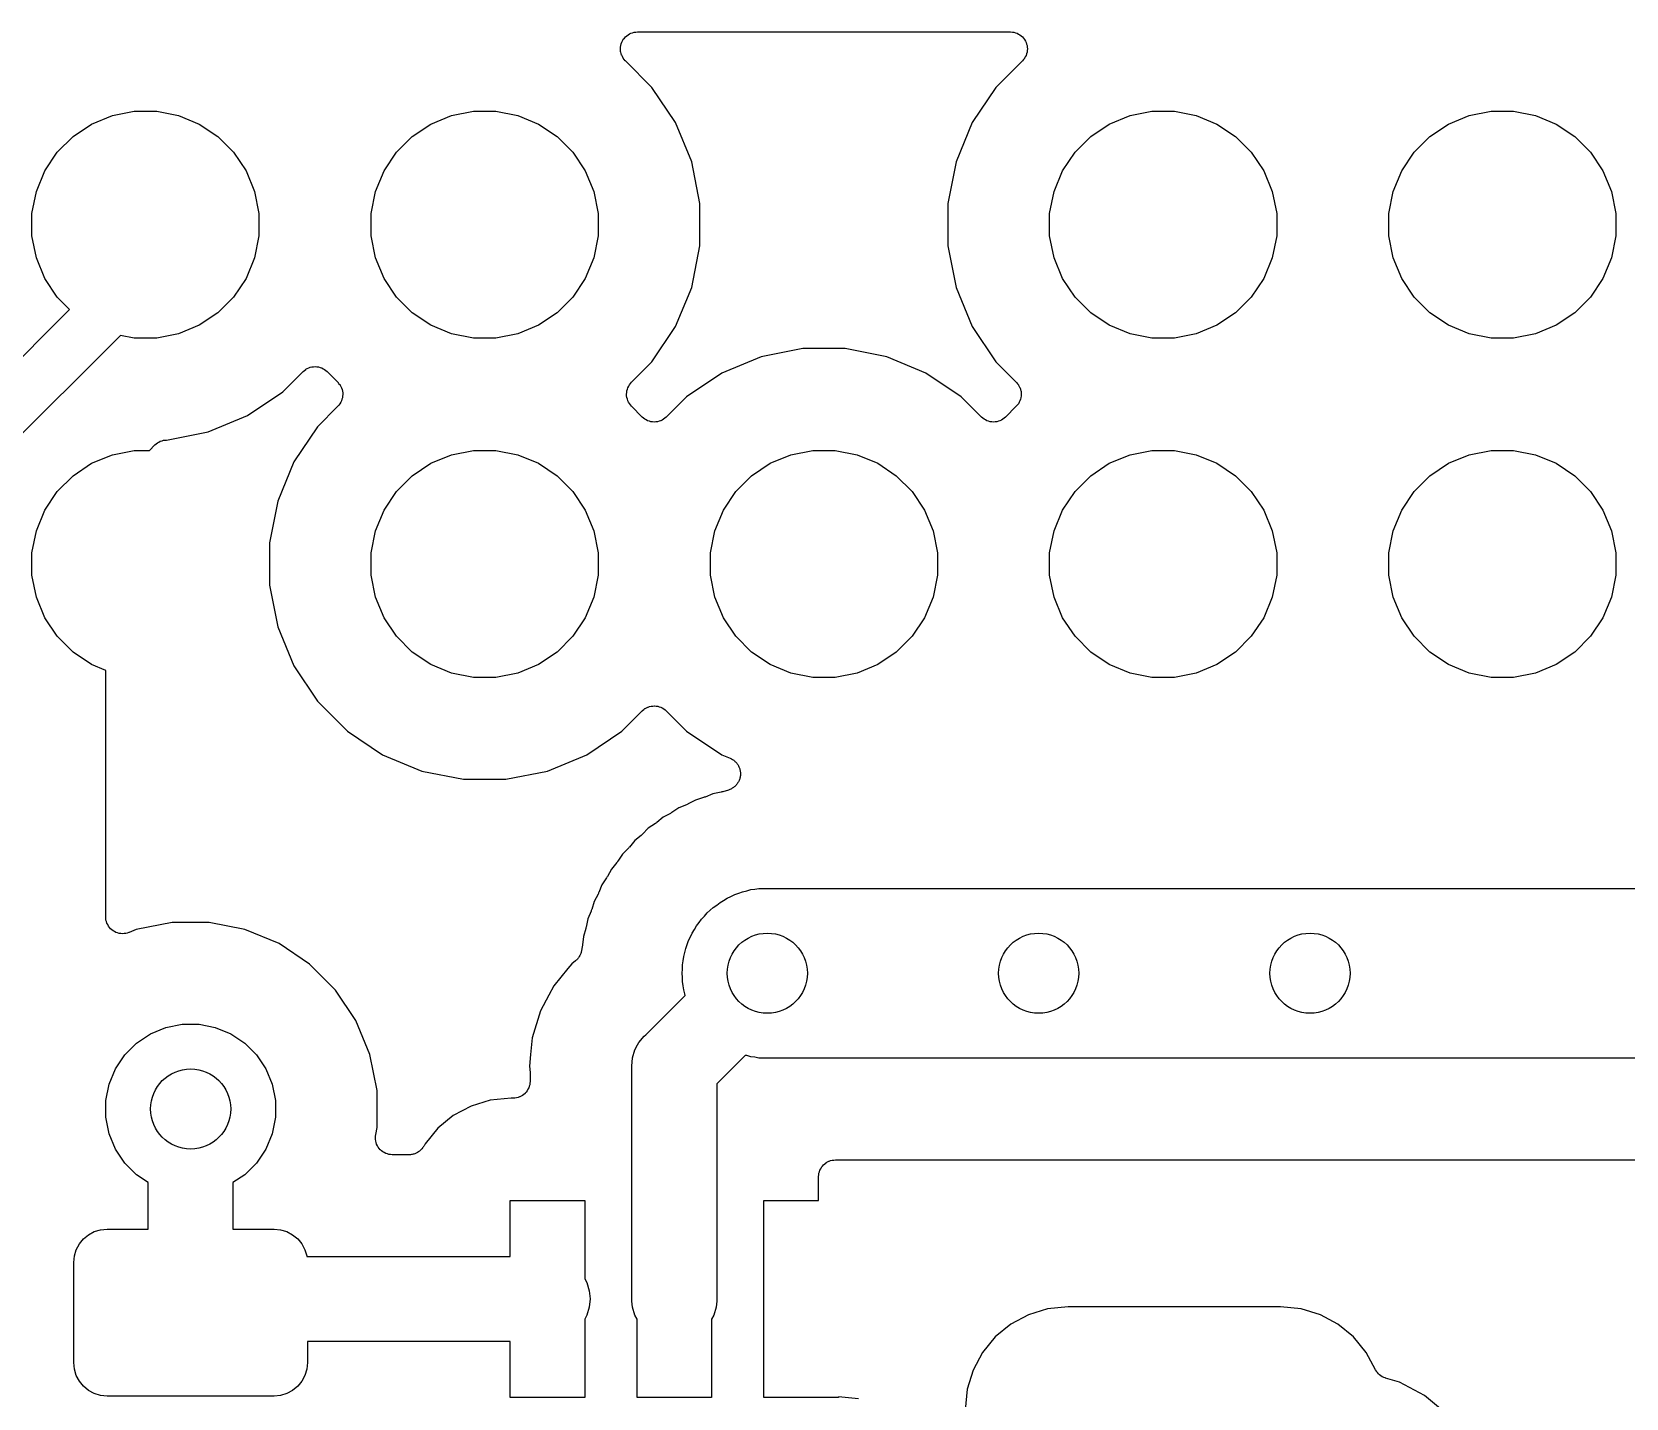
# Model space of a CAD drawing. Extents: x 122.4 to 185.8, y -118.8 to -64.3.
# Drawn here: x 139.27 to 151.21, y -74.55 to -64.33 of the extents above; entities that cross this region are included whole.
import ezdxf

# ---------------------------------------------------------------- set-up
doc = ezdxf.new("R2010")
doc.units = 0
doc.layers.add('BLACK', color=7, linetype='CONTINUOUS')

msp = doc.modelspace()

# ---------------------------------------------------------------- linework, layer by layer
at = {"layer": 'BLACK', "linetype": 'CONTINUOUS'}
for p, q in [((143.748, -64.3423), (143.759, -64.3366)), ((143.759, -64.3364), (143.771, -64.333)), ((143.759, -64.3365), (143.759, -64.3364)), ((143.759, -64.3366), (143.759, -64.3365)), ((143.771, -64.333), (143.783, -64.3294)), ((143.783, -64.3293), (143.795, -64.3282)), ((143.783, -64.3294), (143.783, -64.3293)), ((143.783, -64.3294), (143.783, -64.3294)), ((143.795, -64.3282), (143.807, -64.327)), ((143.807, -64.327), (146.601, -64.327)), ((146.601, -64.327), (146.602, -64.327)), ((146.602, -64.327), (146.602, -64.327)), ((146.602, -64.327), (146.602, -64.327)), ((146.602, -64.327), (146.602, -64.327)), ((146.602, -64.327), (146.615, -64.3284)), ((146.615, -64.3284), (146.627, -64.3297)), ((146.627, -64.3297), (146.627, -64.3297)), ((146.627, -64.3297), (146.627, -64.3298)), ((146.627, -64.3298), (146.639, -64.3335)), ((146.639, -64.3335), (146.65, -64.3371)), ((146.65, -64.3371), (146.65, -64.3372)), ((146.65, -64.3372), (146.651, -64.3373)), ((146.651, -64.3373), (146.662, -64.3432)), ((143.68, -64.4527), (143.682, -64.4406)), ((143.68, -64.4529), (143.68, -64.4527)), ((143.68, -64.4531), (143.68, -64.4529)), ((143.681, -64.4652), (143.68, -64.4531)), ((143.682, -64.4406), (143.683, -64.4285)), ((143.683, -64.428), (143.687, -64.4164)), ((143.683, -64.4282), (143.683, -64.428)), ((143.683, -64.4285), (143.683, -64.4282)), ((143.687, -64.4164), (143.69, -64.4048)), ((143.69, -64.4044), (143.696, -64.3937)), ((143.69, -64.4046), (143.69, -64.4044)), ((143.69, -64.4048), (143.69, -64.4046)), ((143.696, -64.3937), (143.702, -64.383)), ((143.702, -64.3826), (143.71, -64.3732)), ((143.702, -64.3828), (143.702, -64.3826)), ((143.702, -64.383), (143.702, -64.3828)), ((143.71, -64.3732), (143.718, -64.3639)), ((143.718, -64.3636), (143.728, -64.3559)), ((143.718, -64.3637), (143.718, -64.3636)), ((143.718, -64.3639), (143.718, -64.3637)), ((143.728, -64.3559), (143.737, -64.3482)), ((143.737, -64.348), (143.748, -64.3423)), ((143.737, -64.3481), (143.737, -64.348)), ((143.737, -64.3482), (143.737, -64.3481)), ((146.662, -64.3432), (146.672, -64.349)), ((146.672, -64.349), (146.672, -64.3491)), ((146.672, -64.3491), (146.672, -64.3492)), ((146.672, -64.3492), (146.682, -64.3572)), ((146.682, -64.3572), (146.691, -64.3648)), ((146.691, -64.3648), (146.691, -64.365)), ((146.691, -64.365), (146.691, -64.3651)), ((146.691, -64.3651), (146.699, -64.3748)), ((146.699, -64.3748), (146.707, -64.3841)), ((146.707, -64.3841), (146.707, -64.3843)), ((146.707, -64.3843), (146.707, -64.3845)), ((146.707, -64.3845), (146.713, -64.3954)), ((146.713, -64.3954), (146.718, -64.406)), ((146.718, -64.406), (146.718, -64.4062)), ((146.718, -64.4062), (146.718, -64.4064)), ((146.718, -64.4064), (146.722, -64.4181)), ((146.722, -64.4181), (146.725, -64.4298)), ((146.725, -64.4298), (146.725, -64.43)), ((146.725, -64.43), (146.725, -64.4302)), ((146.725, -64.4302), (146.727, -64.4424)), ((146.728, -64.4549), (146.726, -64.4671)), ((146.727, -64.4424), (146.728, -64.4544)), ((146.728, -64.4544), (146.728, -64.4547)), ((146.728, -64.4547), (146.728, -64.4549)), ((143.682, -64.4774), (143.681, -64.4652)), ((143.683, -64.4776), (143.682, -64.4774)), ((143.683, -64.4778), (143.683, -64.4776)), ((143.686, -64.4893), (143.683, -64.4778)), ((143.689, -64.5012), (143.686, -64.4893)), ((143.69, -64.5014), (143.689, -64.5012)), ((143.69, -64.5016), (143.69, -64.5014)), ((143.695, -64.5124), (143.69, -64.5016)), ((143.701, -64.5232), (143.695, -64.5124)), ((143.701, -64.5233), (143.701, -64.5232)), ((143.701, -64.5235), (143.701, -64.5233)), ((143.709, -64.533), (143.701, -64.5235)), ((143.716, -64.5425), (143.709, -64.533)), ((143.717, -64.5428), (143.716, -64.5425)), ((143.717, -64.5429), (143.717, -64.5428)), ((143.718, -64.5438), (143.717, -64.5429)), ((143.717, -64.5429), (143.717, -64.5429)), ((143.916, -64.7424), (143.718, -64.5438)), ((146.69, -64.5438), (146.492, -64.7424)), ((146.698, -64.5344), (146.69, -64.5438)), ((146.706, -64.525), (146.698, -64.5344)), ((146.712, -64.514), (146.706, -64.5246)), ((146.706, -64.5246), (146.706, -64.5248)), ((146.706, -64.5248), (146.706, -64.525)), ((146.718, -64.5032), (146.712, -64.514)), ((146.721, -64.4913), (146.718, -64.5028)), ((146.718, -64.5028), (146.718, -64.503)), ((146.718, -64.503), (146.718, -64.5032)), ((146.725, -64.4795), (146.721, -64.4913)), ((146.726, -64.4671), (146.725, -64.4791)), ((146.725, -64.4791), (146.725, -64.4793)), ((146.725, -64.4793), (146.725, -64.4795)), ((144.093, -65.0064), (143.916, -64.7424)), ((146.492, -64.7424), (146.315, -65.0064)), ((139.876, -64.9527), (140.04, -64.92)), ((140.04, -64.92), (140.208, -64.92)), ((140.208, -64.92), (140.372, -64.9527)), ((142.416, -64.9527), (142.58, -64.92)), ((142.58, -64.92), (142.748, -64.92)), ((142.748, -64.92), (142.912, -64.9527)), ((147.496, -64.9527), (147.66, -64.92)), ((147.66, -64.92), (147.828, -64.92)), ((147.828, -64.92), (147.992, -64.9527)), ((150.036, -64.9527), (150.2, -64.92)), ((150.2, -64.92), (150.368, -64.92)), ((150.368, -64.92), (150.532, -64.9527)), ((139.582, -65.1098), (139.721, -65.0167)), ((139.721, -65.0167), (139.876, -64.9527)), ((140.372, -64.9527), (140.527, -65.0167)), ((140.527, -65.0167), (140.666, -65.1098)), ((142.122, -65.1098), (142.261, -65.0167)), ((142.261, -65.0167), (142.416, -64.9527)), ((142.912, -64.9527), (143.067, -65.0167)), ((143.067, -65.0167), (143.206, -65.1098)), ((144.214, -65.2998), (144.093, -65.0064)), ((146.315, -65.0064), (146.194, -65.2998)), ((147.202, -65.1098), (147.341, -65.0167)), ((147.341, -65.0167), (147.496, -64.9527)), ((147.992, -64.9527), (148.147, -65.0167)), ((148.147, -65.0167), (148.286, -65.1098)), ((149.742, -65.1098), (149.881, -65.0167)), ((149.881, -65.0167), (150.036, -64.9527)), ((150.532, -64.9527), (150.687, -65.0167)), ((150.687, -65.0167), (150.826, -65.1098)), ((139.464, -65.2282), (139.582, -65.1098)), ((140.666, -65.1098), (140.784, -65.2282)), ((142.004, -65.2282), (142.122, -65.1098)), ((143.206, -65.1098), (143.324, -65.2282)), ((147.084, -65.2282), (147.202, -65.1098)), ((148.286, -65.1098), (148.404, -65.2282)), ((149.624, -65.2282), (149.742, -65.1098)), ((150.826, -65.1098), (150.944, -65.2282)), ((139.371, -65.3674), (139.464, -65.2282)), ((140.784, -65.2282), (140.877, -65.3674)), ((141.911, -65.3674), (142.004, -65.2282)), ((143.324, -65.2282), (143.417, -65.3674)), ((146.991, -65.3674), (147.084, -65.2282)), ((148.404, -65.2282), (148.497, -65.3674)), ((149.531, -65.3674), (149.624, -65.2282)), ((150.944, -65.2282), (151.037, -65.3674)), ((139.307, -65.5221), (139.371, -65.3674)), ((140.877, -65.3674), (140.941, -65.5221)), ((141.847, -65.5221), (141.911, -65.3674)), ((143.417, -65.3674), (143.481, -65.5221)), ((144.276, -65.6112), (144.214, -65.2998)), ((146.194, -65.2998), (146.132, -65.6112)), ((146.927, -65.5221), (146.991, -65.3674)), ((148.497, -65.3674), (148.561, -65.5221)), ((149.467, -65.5221), (149.531, -65.3674)), ((151.037, -65.3674), (151.101, -65.5221)), ((139.274, -65.6863), (139.307, -65.5221)), ((140.941, -65.5221), (140.974, -65.6863)), ((141.814, -65.6863), (141.847, -65.5221)), ((143.481, -65.5221), (143.514, -65.6863)), ((146.894, -65.6863), (146.927, -65.5221)), ((148.561, -65.5221), (148.594, -65.6863)), ((149.434, -65.6863), (149.467, -65.5221)), ((151.101, -65.5221), (151.134, -65.6863)), ((144.276, -65.9288), (144.276, -65.6112)), ((146.132, -65.6112), (146.132, -65.9288)), ((139.274, -65.8537), (139.274, -65.6863)), ((140.974, -65.6863), (140.974, -65.8537)), ((141.814, -65.8537), (141.814, -65.6863)), ((143.514, -65.6863), (143.514, -65.8537)), ((146.894, -65.8537), (146.894, -65.6863)), ((148.594, -65.6863), (148.594, -65.8537)), ((149.434, -65.8537), (149.434, -65.6863)), ((151.134, -65.6863), (151.134, -65.8537)), ((139.307, -66.0179), (139.274, -65.8537)), ((140.974, -65.8537), (140.941, -66.0179)), ((141.847, -66.0179), (141.814, -65.8537)), ((143.514, -65.8537), (143.481, -66.0179)), ((146.927, -66.0179), (146.894, -65.8537)), ((148.594, -65.8537), (148.561, -66.0179)), ((149.467, -66.0179), (149.434, -65.8537)), ((151.134, -65.8537), (151.101, -66.0179)), ((144.214, -66.2402), (144.276, -65.9288)), ((146.132, -65.9288), (146.194, -66.2402)), ((139.371, -66.1726), (139.307, -66.0179)), ((140.941, -66.0179), (140.877, -66.1726)), ((141.911, -66.1726), (141.847, -66.0179)), ((143.481, -66.0179), (143.417, -66.1726)), ((146.991, -66.1726), (146.927, -66.0179)), ((148.561, -66.0179), (148.497, -66.1726)), ((149.531, -66.1726), (149.467, -66.0179)), ((151.101, -66.0179), (151.037, -66.1726)), ((139.464, -66.3118), (139.371, -66.1726)), ((140.877, -66.1726), (140.784, -66.3118)), ((142.004, -66.3118), (141.911, -66.1726)), ((143.417, -66.1726), (143.324, -66.3118)), ((144.093, -66.5336), (144.214, -66.2402)), ((146.194, -66.2402), (146.315, -66.5336)), ((147.084, -66.3118), (146.991, -66.1726)), ((148.497, -66.1726), (148.404, -66.3118)), ((149.624, -66.3118), (149.531, -66.1726)), ((151.037, -66.1726), (150.944, -66.3118)), ((139.556, -66.4044), (139.464, -66.3118)), ((140.784, -66.3118), (140.666, -66.4302)), ((142.122, -66.4302), (142.004, -66.3118)), ((143.324, -66.3118), (143.206, -66.4302)), ((147.202, -66.4302), (147.084, -66.3118)), ((148.404, -66.3118), (148.286, -66.4302)), ((149.742, -66.4302), (149.624, -66.3118)), ((150.944, -66.3118), (150.826, -66.4302)), ((138.724, -67.2366), (139.556, -66.4044)), ((140.666, -66.4302), (140.527, -66.5233)), ((142.261, -66.5233), (142.122, -66.4302)), ((143.206, -66.4302), (143.067, -66.5233)), ((147.341, -66.5233), (147.202, -66.4302)), ((148.286, -66.4302), (148.147, -66.5233)), ((149.881, -66.5233), (149.742, -66.4302)), ((150.826, -66.4302), (150.687, -66.5233)), ((139.936, -66.5993), (139.064, -67.4715)), ((140.04, -66.62), (139.936, -66.5993)), ((140.372, -66.5873), (140.208, -66.62)), ((140.527, -66.5233), (140.372, -66.5873)), ((142.416, -66.5873), (142.261, -66.5233)), ((142.58, -66.62), (142.416, -66.5873)), ((142.912, -66.5873), (142.748, -66.62)), ((143.067, -66.5233), (142.912, -66.5873)), ((143.916, -66.7976), (144.093, -66.5336)), ((146.315, -66.5336), (146.492, -66.7976)), ((147.496, -66.5873), (147.341, -66.5233)), ((147.66, -66.62), (147.496, -66.5873)), ((147.992, -66.5873), (147.828, -66.62)), ((148.147, -66.5233), (147.992, -66.5873)), ((150.036, -66.5873), (149.881, -66.5233)), ((150.2, -66.62), (150.036, -66.5873)), ((150.532, -66.5873), (150.368, -66.62)), ((150.687, -66.5233), (150.532, -66.5873)), ((140.208, -66.62), (140.04, -66.62)), ((142.748, -66.62), (142.58, -66.62)), ((145.045, -66.698), (144.734, -66.7599)), ((145.363, -66.698), (145.045, -66.698)), ((145.674, -66.7599), (145.363, -66.698)), ((147.828, -66.62), (147.66, -66.62)), ((150.368, -66.62), (150.2, -66.62)), ((141.335, -66.8473), (141.346, -66.8417)), ((141.346, -66.8416), (141.347, -66.8414)), ((141.346, -66.8417), (141.346, -66.8416)), ((141.347, -66.8414), (141.358, -66.838)), ((141.358, -66.838), (141.37, -66.8347)), ((141.37, -66.8346), (141.371, -66.8345)), ((141.37, -66.8347), (141.37, -66.8346)), ((141.371, -66.8345), (141.383, -66.8334)), ((141.383, -66.8334), (141.394, -66.8323)), ((141.394, -66.8323), (141.395, -66.8324)), ((141.395, -66.8324), (141.395, -66.8323)), ((141.395, -66.8323), (141.407, -66.8336)), ((141.407, -66.8336), (141.419, -66.8348)), ((141.419, -66.8348), (141.42, -66.835)), ((141.42, -66.835), (141.42, -66.835)), ((141.42, -66.835), (141.431, -66.8386)), ((141.431, -66.8386), (141.443, -66.8421)), ((141.443, -66.8421), (141.443, -66.8423)), ((141.443, -66.8423), (141.444, -66.8424)), ((141.444, -66.8424), (141.454, -66.8482)), ((143.764, -66.9502), (143.916, -66.7976)), ((144.734, -66.7599), (144.44, -66.8815)), ((145.968, -66.8815), (145.674, -66.7599)), ((146.492, -66.7976), (146.644, -66.9502)), ((141.152, -67.0221), (141.304, -66.8695)), ((141.304, -66.8695), (141.305, -66.8689)), ((141.305, -66.8683), (141.315, -66.8608)), ((141.305, -66.8689), (141.305, -66.8683)), ((141.305, -66.8689), (141.305, -66.8689)), ((141.305, -66.8689), (141.305, -66.8689)), ((141.315, -66.8608), (141.324, -66.8533)), ((141.324, -66.8531), (141.325, -66.8528)), ((141.324, -66.8533), (141.324, -66.8531)), ((141.325, -66.8528), (141.335, -66.8473)), ((141.454, -66.8482), (141.465, -66.8538)), ((141.465, -66.8538), (141.465, -66.8541)), ((141.465, -66.8541), (141.465, -66.8543)), ((141.465, -66.8543), (141.475, -66.862)), ((141.475, -66.862), (141.484, -66.8695)), ((141.484, -66.8695), (141.564, -66.9502)), ((141.564, -66.9502), (141.565, -66.9508)), ((141.565, -66.9508), (141.565, -66.9508)), ((141.565, -66.9508), (141.565, -66.9509)), ((141.565, -66.9509), (141.566, -66.9515)), ((141.566, -66.9515), (141.573, -66.9607)), ((141.573, -66.9607), (141.581, -66.9701)), ((143.748, -66.9686), (143.756, -66.9594)), ((143.756, -66.9594), (143.764, -66.9502)), ((144.44, -66.8815), (144.176, -67.0579)), ((146.232, -67.0579), (145.968, -66.8815)), ((146.644, -66.9502), (146.645, -66.9508)), ((146.645, -66.9508), (146.645, -66.9508)), ((146.645, -66.9508), (146.645, -66.9509)), ((146.645, -66.9509), (146.646, -66.9515)), ((146.646, -66.9515), (146.653, -66.9608)), ((146.653, -66.9608), (146.661, -66.9701)), ((140.888, -67.1985), (141.152, -67.0221)), ((141.581, -66.9701), (141.581, -66.9705)), ((141.581, -66.9705), (141.581, -66.9708)), ((141.581, -66.9708), (141.587, -66.9813)), ((141.587, -66.9813), (141.592, -66.992)), ((141.592, -66.992), (141.592, -66.9924)), ((141.592, -66.9924), (141.593, -66.9928)), ((141.595, -67.0773), (141.592, -67.0888)), ((141.593, -66.9928), (141.596, -67.0042)), ((141.599, -67.066), (141.595, -67.0773)), ((141.596, -67.0042), (141.599, -67.0158)), ((141.599, -67.0158), (141.599, -67.0162)), ((141.599, -67.0162), (141.6, -67.0166)), ((141.6, -67.0532), (141.599, -67.0651)), ((141.599, -67.0651), (141.599, -67.0655)), ((141.599, -67.0655), (141.599, -67.066)), ((141.6, -67.0166), (141.601, -67.0285)), ((141.602, -67.0413), (141.6, -67.0532)), ((141.601, -67.0285), (141.602, -67.0404)), ((141.602, -67.0404), (141.602, -67.0409)), ((141.602, -67.0409), (141.602, -67.0413)), ((143.726, -67.0387), (143.728, -67.0268)), ((143.726, -67.0391), (143.726, -67.0387)), ((143.726, -67.0396), (143.726, -67.0391)), ((143.727, -67.0514), (143.726, -67.0396)), ((143.728, -67.0634), (143.727, -67.0514)), ((143.728, -67.0268), (143.729, -67.0149)), ((143.729, -67.0638), (143.728, -67.0634)), ((143.729, -67.014), (143.733, -67.0026)), ((143.729, -67.0145), (143.729, -67.014)), ((143.729, -67.0149), (143.729, -67.0145)), ((143.729, -67.0642), (143.729, -67.0638)), ((143.732, -67.0756), (143.729, -67.0642)), ((143.735, -67.0872), (143.732, -67.0756)), ((143.733, -67.0026), (143.736, -66.9912)), ((143.736, -66.9904), (143.742, -66.9798)), ((143.736, -66.9908), (143.736, -66.9904)), ((143.736, -66.9912), (143.736, -66.9908)), ((143.742, -66.9798), (143.748, -66.9694)), ((143.748, -66.969), (143.748, -66.9686)), ((143.748, -66.9694), (143.748, -66.969)), ((144.176, -67.0579), (144.024, -67.2105)), ((146.384, -67.2105), (146.232, -67.0579)), ((146.661, -66.9701), (146.661, -66.9705)), ((146.661, -66.9705), (146.661, -66.9708)), ((146.661, -66.9708), (146.667, -66.9815)), ((146.667, -66.9815), (146.672, -66.992)), ((146.672, -66.992), (146.672, -66.9924)), ((146.672, -66.9924), (146.673, -66.9928)), ((146.675, -67.0774), (146.672, -67.0888)), ((146.673, -66.9928), (146.676, -67.0044)), ((146.679, -67.066), (146.675, -67.0774)), ((146.676, -67.0044), (146.679, -67.0158)), ((146.679, -67.0158), (146.679, -67.0162)), ((146.679, -67.0162), (146.68, -67.0166)), ((146.68, -67.0532), (146.679, -67.0651)), ((146.679, -67.0651), (146.679, -67.0655)), ((146.679, -67.0655), (146.679, -67.066)), ((146.68, -67.0166), (146.681, -67.0285)), ((146.682, -67.0413), (146.68, -67.0532)), ((146.681, -67.0285), (146.682, -67.0404)), ((146.682, -67.0404), (146.682, -67.0409)), ((146.682, -67.0409), (146.682, -67.0413)), ((140.594, -67.3201), (140.888, -67.1985)), ((141.564, -67.1298), (141.412, -67.2824)), ((141.572, -67.1206), (141.564, -67.1298)), ((141.58, -67.1114), (141.572, -67.1206)), ((141.586, -67.1001), (141.58, -67.1106)), ((141.58, -67.1106), (141.58, -67.111)), ((141.58, -67.111), (141.58, -67.1114)), ((141.592, -67.0896), (141.586, -67.1001)), ((141.592, -67.0888), (141.592, -67.0892)), ((141.592, -67.0892), (141.592, -67.0896)), ((143.736, -67.0876), (143.735, -67.0872)), ((143.736, -67.088), (143.736, -67.0876)), ((143.741, -67.0986), (143.736, -67.088)), ((143.747, -67.1092), (143.741, -67.0986)), ((143.747, -67.1095), (143.747, -67.1092)), ((143.747, -67.1099), (143.747, -67.1095)), ((143.755, -67.1192), (143.747, -67.1099)), ((143.762, -67.1285), (143.755, -67.1192)), ((143.763, -67.1291), (143.762, -67.1285)), ((143.763, -67.1292), (143.763, -67.1291)), ((143.764, -67.1298), (143.763, -67.1292)), ((143.763, -67.1292), (143.763, -67.1292)), ((143.844, -67.2105), (143.764, -67.1298)), ((146.644, -67.1298), (146.564, -67.2105)), ((146.652, -67.1206), (146.644, -67.1298)), ((146.66, -67.1114), (146.652, -67.1206)), ((146.666, -67.1001), (146.66, -67.1106)), ((146.66, -67.1106), (146.66, -67.111)), ((146.66, -67.111), (146.66, -67.1114)), ((146.672, -67.0896), (146.666, -67.1001)), ((146.672, -67.0888), (146.672, -67.0892)), ((146.672, -67.0892), (146.672, -67.0896)), ((140.282, -67.3822), (140.594, -67.3201)), ((141.412, -67.2824), (141.235, -67.5464)), ((143.853, -67.2181), (143.844, -67.2105)), ((143.863, -67.2257), (143.853, -67.2181)), ((143.863, -67.2259), (143.863, -67.2257)), ((143.863, -67.2262), (143.863, -67.2259)), ((143.874, -67.2319), (143.863, -67.2262)), ((143.884, -67.2376), (143.874, -67.2319)), ((143.885, -67.2377), (143.884, -67.2376)), ((143.885, -67.2379), (143.885, -67.2377)), ((143.897, -67.2414), (143.885, -67.2379)), ((143.908, -67.245), (143.897, -67.2414)), ((143.909, -67.2452), (143.908, -67.245)), ((143.908, -67.245), (143.908, -67.245)), ((143.921, -67.2464), (143.909, -67.2452)), ((143.933, -67.2477), (143.921, -67.2464)), ((143.934, -67.2477), (143.933, -67.2476)), ((143.933, -67.2476), (143.933, -67.2477)), ((143.945, -67.2466), (143.934, -67.2477)), ((143.957, -67.2455), (143.945, -67.2466)), ((143.958, -67.2454), (143.957, -67.2455)), ((143.97, -67.242), (143.958, -67.2453)), ((143.958, -67.2453), (143.958, -67.2454)), ((143.981, -67.2386), (143.97, -67.242)), ((143.982, -67.2384), (143.981, -67.2386)), ((143.993, -67.2327), (143.982, -67.2383)), ((143.982, -67.2383), (143.982, -67.2384)), ((144.003, -67.2272), (143.993, -67.2327)), ((144.004, -67.2269), (144.003, -67.2272)), ((144.013, -67.2192), (144.004, -67.2267)), ((144.004, -67.2267), (144.004, -67.2269)), ((144.023, -67.2117), (144.013, -67.2192)), ((144.024, -67.2105), (144.023, -67.2111)), ((144.023, -67.2111), (144.023, -67.2111)), ((144.023, -67.2111), (144.023, -67.2111)), ((144.023, -67.2111), (144.023, -67.2117)), ((146.393, -67.218), (146.384, -67.2105)), ((146.403, -67.2257), (146.393, -67.218)), ((146.403, -67.2259), (146.403, -67.2257)), ((146.403, -67.2262), (146.403, -67.2259)), ((146.414, -67.2319), (146.403, -67.2262)), ((146.424, -67.2376), (146.414, -67.2319)), ((146.425, -67.2377), (146.424, -67.2376)), ((146.425, -67.2379), (146.425, -67.2377)), ((146.437, -67.2414), (146.425, -67.2379)), ((146.448, -67.245), (146.437, -67.2414)), ((146.449, -67.2452), (146.448, -67.245)), ((146.448, -67.245), (146.448, -67.245)), ((146.461, -67.2464), (146.449, -67.2452)), ((146.473, -67.2477), (146.461, -67.2464)), ((146.474, -67.2477), (146.473, -67.2476)), ((146.473, -67.2476), (146.473, -67.2477)), ((146.485, -67.2466), (146.474, -67.2477)), ((146.497, -67.2455), (146.485, -67.2466)), ((146.498, -67.2454), (146.497, -67.2455)), ((146.51, -67.2419), (146.498, -67.2454)), ((146.498, -67.2454), (146.498, -67.2454)), ((146.521, -67.2386), (146.51, -67.2419)), ((146.522, -67.2384), (146.521, -67.2386)), ((146.533, -67.2326), (146.522, -67.2383)), ((146.522, -67.2383), (146.522, -67.2384)), ((146.543, -67.2272), (146.533, -67.2326)), ((146.544, -67.2269), (146.543, -67.2272)), ((146.553, -67.2191), (146.544, -67.2267)), ((146.544, -67.2267), (146.544, -67.2269)), ((146.563, -67.2117), (146.553, -67.2191)), ((146.564, -67.2105), (146.563, -67.2111)), ((146.563, -67.2111), (146.563, -67.2111)), ((146.563, -67.2111), (146.563, -67.2111)), ((146.563, -67.2111), (146.563, -67.2117)), ((140.153, -67.46), (140.194, -67.4192)), ((140.194, -67.4189), (140.195, -67.418)), ((140.194, -67.4192), (140.194, -67.4189)), ((140.194, -67.4189), (140.194, -67.4189)), ((140.194, -67.4189), (140.194, -67.4189)), ((140.195, -67.418), (140.204, -67.4106)), ((140.204, -67.4106), (140.213, -67.4032)), ((140.213, -67.4032), (140.214, -67.4029)), ((140.214, -67.4025), (140.225, -67.3971)), ((140.214, -67.4029), (140.214, -67.4025)), ((140.225, -67.3971), (140.235, -67.3916)), ((140.235, -67.3916), (140.236, -67.3914)), ((140.236, -67.3911), (140.248, -67.3878)), ((140.236, -67.3914), (140.236, -67.3911)), ((140.248, -67.3878), (140.259, -67.3844)), ((140.259, -67.3844), (140.26, -67.3844)), ((140.26, -67.3842), (140.272, -67.3831)), ((140.26, -67.3844), (140.26, -67.3842)), ((140.272, -67.3831), (140.282, -67.3822)), ((139.582, -67.6498), (139.721, -67.5567)), ((139.721, -67.5567), (139.876, -67.4927)), ((139.876, -67.4927), (140.04, -67.46)), ((140.04, -67.46), (140.153, -67.46)), ((141.235, -67.5464), (141.114, -67.8398)), ((142.122, -67.6498), (142.261, -67.5567)), ((142.261, -67.5567), (142.416, -67.4927)), ((142.416, -67.4927), (142.58, -67.46)), ((142.58, -67.46), (142.748, -67.46)), ((142.748, -67.46), (142.912, -67.4927)), ((142.912, -67.4927), (143.067, -67.5567)), ((143.067, -67.5567), (143.206, -67.6498)), ((144.662, -67.6498), (144.801, -67.5567)), ((144.801, -67.5567), (144.956, -67.4927)), ((144.956, -67.4927), (145.12, -67.46)), ((145.12, -67.46), (145.288, -67.46)), ((145.288, -67.46), (145.452, -67.4927)), ((145.452, -67.4927), (145.607, -67.5567)), ((145.607, -67.5567), (145.746, -67.6498)), ((147.202, -67.6498), (147.341, -67.5567)), ((147.341, -67.5567), (147.496, -67.4927)), ((147.496, -67.4927), (147.66, -67.46)), ((147.66, -67.46), (147.828, -67.46)), ((147.828, -67.46), (147.992, -67.4927)), ((147.992, -67.4927), (148.147, -67.5567)), ((148.147, -67.5567), (148.286, -67.6498)), ((149.742, -67.6498), (149.881, -67.5567)), ((149.881, -67.5567), (150.036, -67.4927)), ((150.036, -67.4927), (150.2, -67.46)), ((150.2, -67.46), (150.368, -67.46)), ((150.368, -67.46), (150.532, -67.4927)), ((150.532, -67.4927), (150.687, -67.5567)), ((150.687, -67.5567), (150.826, -67.6498)), ((139.464, -67.7682), (139.582, -67.6498)), ((142.004, -67.7682), (142.122, -67.6498)), ((143.206, -67.6498), (143.324, -67.7682)), ((144.544, -67.7682), (144.662, -67.6498)), ((145.746, -67.6498), (145.864, -67.7682)), ((147.084, -67.7682), (147.202, -67.6498)), ((148.286, -67.6498), (148.404, -67.7682)), ((149.624, -67.7682), (149.742, -67.6498)), ((150.826, -67.6498), (150.944, -67.7682)), ((139.371, -67.9074), (139.464, -67.7682)), ((141.911, -67.9074), (142.004, -67.7682)), ((143.324, -67.7682), (143.417, -67.9074)), ((144.451, -67.9074), (144.544, -67.7682)), ((145.864, -67.7682), (145.957, -67.9074)), ((146.991, -67.9074), (147.084, -67.7682)), ((148.404, -67.7682), (148.497, -67.9074)), ((149.531, -67.9074), (149.624, -67.7682)), ((150.944, -67.7682), (151.037, -67.9074)), ((139.307, -68.0621), (139.371, -67.9074)), ((141.114, -67.8398), (141.052, -68.1512)), ((141.847, -68.0621), (141.911, -67.9074)), ((143.417, -67.9074), (143.481, -68.0621)), ((144.387, -68.0621), (144.451, -67.9074)), ((145.957, -67.9074), (146.021, -68.0621)), ((146.927, -68.0621), (146.991, -67.9074)), ((148.497, -67.9074), (148.561, -68.0621)), ((149.467, -68.0621), (149.531, -67.9074)), ((151.037, -67.9074), (151.101, -68.0621)), ((139.274, -68.2263), (139.307, -68.0621)), ((141.052, -68.1512), (141.052, -68.4688)), ((141.814, -68.2263), (141.847, -68.0621)), ((143.481, -68.0621), (143.514, -68.2263)), ((144.354, -68.2263), (144.387, -68.0621)), ((146.021, -68.0621), (146.054, -68.2263)), ((146.894, -68.2263), (146.927, -68.0621)), ((148.561, -68.0621), (148.594, -68.2263)), ((149.434, -68.2263), (149.467, -68.0621)), ((151.101, -68.0621), (151.134, -68.2263)), ((139.274, -68.3937), (139.274, -68.2263)), ((141.814, -68.3937), (141.814, -68.2263)), ((143.514, -68.2263), (143.514, -68.3937)), ((144.354, -68.3937), (144.354, -68.2263)), ((146.054, -68.2263), (146.054, -68.3937)), ((146.894, -68.3937), (146.894, -68.2263)), ((148.594, -68.2263), (148.594, -68.3937)), ((149.434, -68.3937), (149.434, -68.2263)), ((151.134, -68.2263), (151.134, -68.3937)), ((139.307, -68.5579), (139.274, -68.3937)), ((141.847, -68.5579), (141.814, -68.3937)), ((143.514, -68.3937), (143.481, -68.5579)), ((144.387, -68.5579), (144.354, -68.3937)), ((146.054, -68.3937), (146.021, -68.5579)), ((146.927, -68.5579), (146.894, -68.3937)), ((148.594, -68.3937), (148.561, -68.5579)), ((149.467, -68.5579), (149.434, -68.3937)), ((151.134, -68.3937), (151.101, -68.5579)), ((141.052, -68.4688), (141.114, -68.7802)), ((139.371, -68.7126), (139.307, -68.5579)), ((141.911, -68.7126), (141.847, -68.5579)), ((143.481, -68.5579), (143.417, -68.7126)), ((144.451, -68.7126), (144.387, -68.5579)), ((146.021, -68.5579), (145.957, -68.7126)), ((146.991, -68.7126), (146.927, -68.5579)), ((148.561, -68.5579), (148.497, -68.7126)), ((149.531, -68.7126), (149.467, -68.5579)), ((151.101, -68.5579), (151.037, -68.7126)), ((139.464, -68.8518), (139.371, -68.7126)), ((142.004, -68.8518), (141.911, -68.7126)), ((143.417, -68.7126), (143.324, -68.8518)), ((144.544, -68.8518), (144.451, -68.7126)), ((145.957, -68.7126), (145.864, -68.8518)), ((147.084, -68.8518), (146.991, -68.7126)), ((148.497, -68.7126), (148.404, -68.8518)), ((149.624, -68.8518), (149.531, -68.7126)), ((151.037, -68.7126), (150.944, -68.8518)), ((139.582, -68.9702), (139.464, -68.8518)), ((141.114, -68.7802), (141.235, -69.0736)), ((142.122, -68.9702), (142.004, -68.8518)), ((143.324, -68.8518), (143.206, -68.9702)), ((144.662, -68.9702), (144.544, -68.8518)), ((145.864, -68.8518), (145.746, -68.9702)), ((147.202, -68.9702), (147.084, -68.8518)), ((148.404, -68.8518), (148.286, -68.9702)), ((149.742, -68.9702), (149.624, -68.8518)), ((150.944, -68.8518), (150.826, -68.9702)), ((139.721, -69.0633), (139.582, -68.9702)), ((142.261, -69.0633), (142.122, -68.9702)), ((143.206, -68.9702), (143.067, -69.0633)), ((144.801, -69.0633), (144.662, -68.9702)), ((145.746, -68.9702), (145.607, -69.0633)), ((147.341, -69.0633), (147.202, -68.9702)), ((148.286, -68.9702), (148.147, -69.0633)), ((149.881, -69.0633), (149.742, -68.9702)), ((150.826, -68.9702), (150.687, -69.0633)), ((139.826, -69.1065), (139.721, -69.0633)), ((139.826, -70.9513), (139.826, -69.1065)), ((141.235, -69.0736), (141.412, -69.3376)), ((142.416, -69.1273), (142.261, -69.0633)), ((143.067, -69.0633), (142.912, -69.1273)), ((144.956, -69.1273), (144.801, -69.0633)), ((145.607, -69.0633), (145.452, -69.1273)), ((147.496, -69.1273), (147.341, -69.0633)), ((148.147, -69.0633), (147.992, -69.1273)), ((150.036, -69.1273), (149.881, -69.0633)), ((150.687, -69.0633), (150.532, -69.1273)), ((142.58, -69.16), (142.416, -69.1273)), ((142.748, -69.16), (142.58, -69.16)), ((142.912, -69.1273), (142.748, -69.16)), ((145.12, -69.16), (144.956, -69.1273)), ((145.288, -69.16), (145.12, -69.16)), ((145.452, -69.1273), (145.288, -69.16)), ((147.66, -69.16), (147.496, -69.1273)), ((147.828, -69.16), (147.66, -69.16)), ((147.992, -69.1273), (147.828, -69.16)), ((150.2, -69.16), (150.036, -69.1273)), ((150.368, -69.16), (150.2, -69.16)), ((150.532, -69.1273), (150.368, -69.16)), ((141.412, -69.3376), (141.636, -69.5621)), ((143.692, -69.5621), (143.844, -69.4095)), ((143.844, -69.4095), (143.845, -69.4089)), ((143.845, -69.4083), (143.855, -69.4008)), ((143.845, -69.4089), (143.845, -69.4083)), ((143.845, -69.4089), (143.845, -69.4089)), ((143.845, -69.4089), (143.845, -69.4089)), ((143.855, -69.4008), (143.864, -69.3933)), ((143.864, -69.3931), (143.865, -69.3928)), ((143.864, -69.3933), (143.864, -69.3931)), ((143.865, -69.3928), (143.875, -69.3873)), ((143.875, -69.3873), (143.886, -69.3817)), ((143.886, -69.3816), (143.887, -69.3814)), ((143.886, -69.3817), (143.886, -69.3816)), ((143.887, -69.3814), (143.898, -69.378)), ((143.898, -69.378), (143.91, -69.3747)), ((143.91, -69.3746), (143.911, -69.3745)), ((143.91, -69.3747), (143.91, -69.3746)), ((143.911, -69.3745), (143.923, -69.3734)), ((143.923, -69.3734), (143.934, -69.3723)), ((143.934, -69.3723), (143.935, -69.3724)), ((143.935, -69.3724), (143.935, -69.3723)), ((143.935, -69.3723), (143.947, -69.3736)), ((143.947, -69.3736), (143.959, -69.3748)), ((143.959, -69.3748), (143.96, -69.375)), ((143.96, -69.375), (143.96, -69.375)), ((143.96, -69.375), (143.971, -69.3786)), ((143.971, -69.3786), (143.983, -69.3821)), ((143.983, -69.3821), (143.983, -69.3823)), ((143.983, -69.3823), (143.984, -69.3824)), ((143.984, -69.3824), (143.994, -69.3882)), ((143.994, -69.3882), (144.005, -69.3938)), ((144.005, -69.3938), (144.005, -69.3941)), ((144.005, -69.3941), (144.005, -69.3943)), ((144.005, -69.3943), (144.015, -69.402)), ((144.015, -69.402), (144.024, -69.4095)), ((144.024, -69.4095), (144.176, -69.5621)), ((141.636, -69.5621), (141.9, -69.7385)), ((143.428, -69.7385), (143.692, -69.5621)), ((144.176, -69.5621), (144.44, -69.7385)), ((141.9, -69.7385), (142.194, -69.8601)), ((143.134, -69.8601), (143.428, -69.7385)), ((144.44, -69.7385), (144.501, -69.7635)), ((144.501, -69.7635), (144.502, -69.7642)), ((144.502, -69.7642), (144.508, -69.7671)), ((144.508, -69.7671), (144.513, -69.7695)), ((144.513, -69.7695), (144.519, -69.7731)), ((144.519, -69.7731), (144.524, -69.7762)), ((144.524, -69.7762), (144.529, -69.7801)), ((144.529, -69.7801), (144.534, -69.7835)), ((144.534, -69.7835), (144.538, -69.788)), ((144.538, -69.788), (144.543, -69.7922)), ((144.543, -69.7922), (144.547, -69.7969)), ((144.547, -69.7969), (144.551, -69.8012)), ((144.551, -69.8012), (144.555, -69.8065)), ((144.555, -69.8065), (144.559, -69.8115)), ((144.559, -69.8115), (144.561, -69.8169)), ((144.561, -69.8169), (144.565, -69.8219)), ((144.565, -69.8219), (144.567, -69.8278)), ((144.567, -69.8278), (144.57, -69.8335)), ((142.194, -69.8601), (142.505, -69.922)), ((142.505, -69.922), (142.823, -69.922)), ((142.823, -69.922), (143.134, -69.8601)), ((144.56, -69.9464), (144.557, -69.9521)), ((144.564, -69.9411), (144.56, -69.9464)), ((144.566, -69.9356), (144.564, -69.9411)), ((144.569, -69.9303), (144.566, -69.9356)), ((144.571, -69.9242), (144.569, -69.9303)), ((144.57, -69.8335), (144.572, -69.8393)), ((144.574, -69.9183), (144.571, -69.9242)), ((144.572, -69.8393), (144.574, -69.8448)), ((144.574, -69.8448), (144.575, -69.8511)), ((144.575, -69.9124), (144.574, -69.9183)), ((144.575, -69.8511), (144.577, -69.8573)), ((144.577, -69.9066), (144.575, -69.9124)), ((144.577, -69.8573), (144.578, -69.8633)), ((144.579, -69.894), (144.577, -69.9003)), ((144.577, -69.9003), (144.577, -69.9066)), ((144.578, -69.8633), (144.579, -69.8692)), ((144.579, -69.8692), (144.579, -69.8756)), ((144.579, -69.8756), (144.579, -69.882)), ((144.579, -69.882), (144.579, -69.888)), ((144.579, -69.888), (144.579, -69.894)), ((144.303, -70.0589), (144.243, -70.0771)), ((144.308, -70.0568), (144.303, -70.0589)), ((144.313, -70.0554), (144.308, -70.0568)), ((144.315, -70.0547), (144.313, -70.0554)), ((144.373, -70.0307), (144.315, -70.0547)), ((144.434, -70.0184), (144.373, -70.0307)), ((144.439, -70.0169), (144.434, -70.0184)), ((144.444, -70.0159), (144.439, -70.0169)), ((144.446, -70.0154), (144.444, -70.0159)), ((144.489, -70.0024), (144.446, -70.0154)), ((144.495, -70.0001), (144.489, -70.0024)), ((144.5, -69.9984), (144.495, -70.0001)), ((144.506, -69.9954), (144.5, -69.9984)), ((144.512, -69.9929), (144.506, -69.9954)), ((144.517, -69.9896), (144.512, -69.9929)), ((144.522, -69.9868), (144.517, -69.9896)), ((144.527, -69.9827), (144.522, -69.9868)), ((144.533, -69.9792), (144.527, -69.9827)), ((144.537, -69.9749), (144.533, -69.9792)), ((144.542, -69.9711), (144.537, -69.9749)), ((144.546, -69.9662), (144.542, -69.9711)), ((144.55, -69.9617), (144.546, -69.9662)), ((144.554, -69.9567), (144.55, -69.9617)), ((144.557, -69.9521), (144.554, -69.9567)), ((144.055, -70.1773), (144, -70.2068)), ((144.06, -70.1743), (144.055, -70.1773)), ((144.065, -70.1718), (144.06, -70.1743)), ((144.066, -70.1708), (144.065, -70.1718)), ((144.118, -70.136), (144.066, -70.1708)), ((144.176, -70.112), (144.118, -70.136)), ((144.181, -70.1095), (144.176, -70.112)), ((144.186, -70.1075), (144.181, -70.1095)), ((144.187, -70.1067), (144.186, -70.1075)), ((144.243, -70.0771), (144.187, -70.1067)), ((143.889, -70.2889), (143.845, -70.3332)), ((143.942, -70.254), (143.889, -70.2889)), ((143.946, -70.2506), (143.942, -70.254)), ((143.95, -70.2477), (143.946, -70.2506)), ((143.952, -70.2466), (143.95, -70.2477)), ((144, -70.2068), (143.952, -70.2466)), ((143.787, -70.3814), (143.748, -70.4299)), ((143.836, -70.3416), (143.787, -70.3814)), ((143.84, -70.3378), (143.836, -70.3416)), ((143.844, -70.3345), (143.84, -70.3378)), ((143.845, -70.3332), (143.844, -70.3345)), ((143.653, -70.5456), (143.613, -70.5941)), ((143.656, -70.5412), (143.653, -70.5456)), ((143.659, -70.5371), (143.656, -70.5412)), ((143.66, -70.5356), (143.659, -70.5371)), ((143.695, -70.4835), (143.66, -70.5356)), ((143.739, -70.4391), (143.695, -70.4835)), ((143.743, -70.435), (143.739, -70.4391)), ((143.746, -70.4312), (143.743, -70.435)), ((143.748, -70.4299), (143.746, -70.4312)), ((143.577, -70.6601), (143.542, -70.7123)), ((143.579, -70.6554), (143.577, -70.6601)), ((143.582, -70.651), (143.579, -70.6554)), ((143.583, -70.6494), (143.582, -70.651)), ((143.613, -70.5941), (143.583, -70.6494)), ((143.513, -70.7815), (143.483, -70.8368)), ((143.515, -70.7766), (143.513, -70.7815)), ((143.517, -70.7719), (143.515, -70.7766)), ((143.518, -70.7702), (143.517, -70.7719)), ((143.542, -70.7123), (143.518, -70.7702)), ((144.508, -70.7993), (144.536, -70.7845)), ((144.536, -70.7845), (144.566, -70.7754)), ((144.566, -70.7754), (144.595, -70.7634)), ((144.595, -70.7634), (144.626, -70.7573)), ((144.626, -70.7573), (144.656, -70.7482)), ((144.656, -70.7482), (144.687, -70.7451)), ((144.687, -70.7451), (144.717, -70.739)), ((144.717, -70.739), (159.035, -70.739)), ((143.462, -70.9034), (143.461, -70.9085)), ((143.464, -70.8985), (143.462, -70.9034)), ((143.465, -70.8968), (143.464, -70.8985)), ((143.483, -70.8368), (143.465, -70.8968)), ((144.329, -70.9228), (144.353, -70.9029)), ((144.353, -70.9029), (144.375, -70.8808)), ((144.375, -70.8808), (144.401, -70.8633)), ((144.401, -70.8633), (144.426, -70.8435)), ((144.426, -70.8435), (144.453, -70.8287)), ((144.453, -70.8287), (144.479, -70.8113)), ((144.479, -70.8113), (144.508, -70.7993)), ((139.827, -70.9633), (139.826, -70.9513)), ((139.828, -70.9754), (139.827, -70.9633)), ((139.828, -70.9757), (139.828, -70.9754)), ((139.828, -70.976), (139.828, -70.9757)), ((139.832, -70.9874), (139.828, -70.976)), ((139.835, -70.9991), (139.832, -70.9874)), ((139.835, -70.9994), (139.835, -70.9991)), ((139.835, -70.9997), (139.835, -70.9994)), ((139.841, -71.0103), (139.835, -70.9997)), ((139.847, -71.0211), (139.841, -71.0103)), ((139.847, -71.0213), (139.847, -71.0211)), ((139.847, -71.0216), (139.847, -71.0213)), ((139.855, -71.031), (139.847, -71.0216)), ((140.324, -70.993), (140.055, -71.0467)), ((140.6, -70.993), (140.324, -70.993)), ((140.869, -71.0467), (140.6, -70.993)), ((143.437, -70.9665), (143.424, -71.028)), ((143.461, -70.9085), (143.437, -70.9665)), ((144.235, -71.0472), (144.249, -71.0195)), ((144.249, -71.0195), (144.269, -70.9953)), ((144.269, -70.9953), (144.287, -70.9692)), ((144.287, -70.9692), (144.309, -70.947)), ((144.309, -70.947), (144.329, -70.9228)), ((139.862, -71.0404), (139.855, -71.031)), ((139.863, -71.0406), (139.862, -71.0404)), ((139.863, -71.0408), (139.863, -71.0406)), ((139.872, -71.0485), (139.863, -71.0408)), ((139.881, -71.0563), (139.872, -71.0485)), ((139.882, -71.0564), (139.881, -71.0563)), ((139.882, -71.0566), (139.882, -71.0564)), ((139.892, -71.0624), (139.882, -71.0566)), ((139.903, -71.0682), (139.892, -71.0624)), ((139.903, -71.0683), (139.903, -71.0682)), ((139.904, -71.0684), (139.903, -71.0683)), ((139.915, -71.072), (139.904, -71.0684)), ((139.927, -71.0756), (139.915, -71.072)), ((139.927, -71.0757), (139.927, -71.0756)), ((139.927, -71.0756), (139.927, -71.0756)), ((139.939, -71.077), (139.927, -71.0757)), ((139.951, -71.0783), (139.939, -71.077)), ((139.952, -71.0783), (139.951, -71.0783)), ((139.964, -71.0772), (139.952, -71.0783)), ((139.952, -71.0783), (139.952, -71.0783)), ((139.976, -71.0762), (139.964, -71.0772)), ((139.977, -71.0761), (139.976, -71.0761)), ((139.976, -71.0761), (139.976, -71.0762)), ((139.988, -71.0727), (139.977, -71.0761)), ((140, -71.0693), (139.988, -71.0727)), ((140.001, -71.0687), (140, -71.0691)), ((140, -71.0691), (140, -71.0691)), ((140, -71.0691), (140, -71.0691)), ((140, -71.0691), (140, -71.0693)), ((140.055, -71.0467), (140.001, -71.0687)), ((141.124, -71.152), (140.869, -71.0467)), ((143.403, -71.1001), (143.397, -71.1625)), ((143.421, -71.0401), (143.403, -71.1001)), ((143.422, -71.0349), (143.421, -71.0401)), ((143.424, -71.0298), (143.422, -71.0349)), ((143.424, -71.028), (143.424, -71.0298)), ((144.181, -71.1598), (144.19, -71.1298)), ((144.19, -71.1298), (144.205, -71.1022)), ((144.205, -71.1022), (144.217, -71.0732)), ((144.217, -71.0732), (144.235, -71.0472)), ((141.353, -71.3049), (141.124, -71.152)), ((143.362, -71.2625), (143.358, -71.2674)), ((143.366, -71.258), (143.362, -71.2625)), ((143.369, -71.2537), (143.366, -71.258)), ((143.372, -71.2477), (143.369, -71.2537)), ((143.376, -71.2419), (143.372, -71.2477)), ((143.378, -71.2369), (143.376, -71.2419)), ((143.381, -71.232), (143.378, -71.2369)), ((143.383, -71.2254), (143.381, -71.232)), ((143.386, -71.2191), (143.383, -71.2254)), ((143.387, -71.2137), (143.386, -71.2191)), ((143.389, -71.2084), (143.387, -71.2137)), ((143.395, -71.1749), (143.389, -71.2067)), ((143.389, -71.2067), (143.389, -71.2084)), ((143.396, -71.1696), (143.395, -71.1749)), ((143.397, -71.1643), (143.396, -71.1696)), ((143.397, -71.1625), (143.397, -71.1643)), ((144.151, -71.2807), (144.154, -71.2495)), ((144.154, -71.2495), (144.163, -71.2195)), ((144.163, -71.2195), (144.169, -71.1888)), ((144.169, -71.1888), (144.181, -71.1598)), ((141.547, -71.4995), (141.353, -71.3049)), ((143.287, -71.3394), (143.182, -71.4674)), ((143.317, -71.303), (143.287, -71.3393)), ((143.287, -71.3393), (143.287, -71.3394)), ((143.345, -71.2801), (143.317, -71.303)), ((143.349, -71.2762), (143.345, -71.2801)), ((143.353, -71.2727), (143.349, -71.2762)), ((143.358, -71.2674), (143.353, -71.2727)), ((144.142, -71.374), (144.145, -71.3428)), ((144.145, -71.4052), (144.142, -71.374)), ((144.145, -71.3115), (144.151, -71.2807)), ((144.145, -71.3428), (144.145, -71.3115)), ((141.7, -71.7283), (141.547, -71.4995)), ((143.182, -71.4674), (143.145, -71.5373)), ((144.145, -71.4365), (144.145, -71.4052)), ((144.151, -71.4673), (144.145, -71.4365)), ((144.154, -71.4985), (144.151, -71.4673)), ((144.163, -71.5285), (144.154, -71.4985)), ((143.145, -71.5373), (143.082, -71.6549)), ((143.871, -71.8345), (144.165, -71.5395)), ((144.165, -71.5395), (144.163, -71.5285)), ((141.805, -71.9825), (141.7, -71.7283)), ((143.082, -71.6549), (143.02, -71.8584)), ((140.057, -71.8968), (140.161, -71.8273)), ((140.161, -71.8273), (140.277, -71.7794)), ((140.277, -71.7794), (140.399, -71.755)), ((140.399, -71.755), (140.525, -71.755)), ((140.525, -71.755), (140.647, -71.7794)), ((140.647, -71.7794), (140.763, -71.8273)), ((140.763, -71.8273), (140.867, -71.8968)), ((143.02, -71.8584), (143.008, -71.9825)), ((143.819, -71.8928), (143.858, -71.8444)), ((143.858, -71.8444), (143.871, -71.8345)), ((139.969, -71.9852), (140.057, -71.8968)), ((140.867, -71.8968), (140.955, -71.9852)), ((143.771, -72.0078), (143.789, -71.9479)), ((143.789, -71.9479), (143.809, -71.9104)), ((143.809, -71.9104), (143.819, -71.8928)), ((139.851, -72.2048), (139.899, -72.0892)), ((139.899, -72.0892), (139.969, -71.9852)), ((140.955, -71.9852), (141.025, -72.0892)), ((141.025, -72.0892), (141.073, -72.2048)), ((141.859, -72.2524), (141.805, -71.9825)), ((143.008, -71.9825), (142.999, -72.07)), ((142.999, -72.07), (143.004, -72.1168)), ((143.765, -72.07), (143.771, -72.0078)), ((143.766, -72.0856), (143.765, -72.07)), ((143.766, -73.828), (143.766, -72.0856)), ((144.614, -71.9885), (144.401, -72.2015)), ((144.626, -71.9907), (144.614, -71.9885)), ((144.656, -71.9998), (144.626, -71.9907)), ((144.687, -72.0029), (144.656, -71.9998)), ((144.717, -72.009), (144.687, -72.0029)), ((159.035, -72.009), (144.717, -72.009)), ((139.827, -72.3275), (139.851, -72.2048)), ((141.073, -72.2048), (141.097, -72.3275)), ((143.002, -72.2089), (142.998, -72.2203)), ((143.003, -72.1962), (143.002, -72.208)), ((143.002, -72.208), (143.002, -72.2085)), ((143.002, -72.2085), (143.002, -72.2089)), ((143.004, -72.1843), (143.003, -72.1962)), ((143.004, -72.1168), (143.004, -72.1186)), ((143.004, -72.1186), (143.004, -72.1239)), ((143.004, -72.1239), (143.004, -72.1293)), ((143.004, -72.1293), (143.004, -72.1825)), ((143.004, -72.1825), (143.004, -72.1834)), ((143.004, -72.1834), (143.004, -72.1834)), ((143.004, -72.1834), (143.004, -72.1834)), ((143.004, -72.1834), (143.004, -72.1843)), ((144.401, -72.2015), (144.401, -73.828)), ((139.827, -72.4525), (139.827, -72.3275)), ((141.097, -72.3275), (141.097, -72.4525)), ((141.859, -72.5276), (141.859, -72.2524)), ((142.705, -72.3248), (142.562, -72.3684)), ((142.861, -72.3095), (142.705, -72.3248)), ((142.877, -72.3095), (142.861, -72.3095)), ((142.889, -72.3083), (142.877, -72.3095)), ((142.901, -72.3072), (142.889, -72.3083)), ((142.902, -72.3071), (142.901, -72.3072)), ((142.914, -72.3036), (142.902, -72.3071)), ((142.902, -72.3071), (142.902, -72.3071)), ((142.925, -72.3003), (142.914, -72.3036)), ((142.926, -72.2999), (142.925, -72.3)), ((142.925, -72.3), (142.925, -72.3003)), ((142.936, -72.2943), (142.926, -72.2999)), ((142.947, -72.2888), (142.936, -72.2943)), ((142.948, -72.2883), (142.947, -72.2885)), ((142.947, -72.2885), (142.947, -72.2888)), ((142.957, -72.2807), (142.948, -72.2883)), ((142.966, -72.2732), (142.957, -72.2807)), ((142.967, -72.2729), (142.966, -72.2732)), ((142.975, -72.2634), (142.967, -72.2726)), ((142.967, -72.2726), (142.967, -72.2729)), ((142.982, -72.2542), (142.975, -72.2634)), ((142.983, -72.2539), (142.982, -72.2542)), ((142.988, -72.243), (142.983, -72.2535)), ((142.983, -72.2535), (142.983, -72.2539)), ((142.994, -72.2325), (142.988, -72.243)), ((142.995, -72.2317), (142.994, -72.2321)), ((142.994, -72.2321), (142.994, -72.2325)), ((142.998, -72.2203), (142.995, -72.2317)), ((139.851, -72.5752), (139.827, -72.4525)), ((141.097, -72.4525), (141.073, -72.5752)), ((142.429, -72.4392), (142.313, -72.5344)), ((142.562, -72.3684), (142.429, -72.4392)), ((139.899, -72.6908), (139.851, -72.5752)), ((141.073, -72.5752), (141.025, -72.6908)), ((141.848, -72.5811), (141.859, -72.5276)), ((142.313, -72.5344), (142.218, -72.6504)), ((139.969, -72.7948), (139.899, -72.6908)), ((141.025, -72.6908), (140.955, -72.7948)), ((141.846, -72.605), (141.847, -72.5931)), ((141.846, -72.6054), (141.846, -72.605)), ((141.846, -72.6058), (141.846, -72.6054)), ((141.847, -72.6177), (141.846, -72.6058)), ((141.847, -72.5931), (141.848, -72.5811)), ((141.848, -72.6297), (141.847, -72.6177)), ((141.848, -72.6301), (141.848, -72.6297)), ((141.848, -72.6305), (141.848, -72.6301)), ((141.852, -72.642), (141.848, -72.6305)), ((141.855, -72.6535), (141.852, -72.642)), ((141.855, -72.6538), (141.855, -72.6535)), ((141.855, -72.6542), (141.855, -72.6538)), ((141.861, -72.6648), (141.855, -72.6542)), ((141.867, -72.6754), (141.861, -72.6648)), ((141.867, -72.6757), (141.867, -72.6754)), ((141.867, -72.6761), (141.867, -72.6757)), ((141.875, -72.6854), (141.867, -72.6761)), ((141.882, -72.6948), (141.875, -72.6854)), ((141.882, -72.695), (141.882, -72.6948)), ((141.883, -72.6953), (141.882, -72.695)), ((141.892, -72.703), (141.883, -72.6953)), ((142.187, -72.696), (142.182, -72.7003)), ((142.191, -72.6917), (142.187, -72.696)), ((142.195, -72.6877), (142.191, -72.6917)), ((142.199, -72.6821), (142.195, -72.6877)), ((142.203, -72.6769), (142.199, -72.6821)), ((142.206, -72.672), (142.203, -72.6769)), ((142.209, -72.6673), (142.206, -72.672)), ((142.21, -72.6658), (142.209, -72.6673)), ((142.218, -72.6504), (142.21, -72.6658)), ((140.057, -72.8832), (139.969, -72.7948)), ((140.955, -72.7948), (140.867, -72.8832)), ((141.901, -72.7107), (141.892, -72.703)), ((141.902, -72.7109), (141.901, -72.7107)), ((141.902, -72.7111), (141.902, -72.7109)), ((141.912, -72.7169), (141.902, -72.7111)), ((141.923, -72.7226), (141.912, -72.7169)), ((141.923, -72.7227), (141.923, -72.7226)), ((141.924, -72.7229), (141.923, -72.7227)), ((141.935, -72.7265), (141.924, -72.7229)), ((141.947, -72.7301), (141.935, -72.7265)), ((141.947, -72.7302), (141.947, -72.7301)), ((141.947, -72.7303), (141.947, -72.7302)), ((141.959, -72.7315), (141.947, -72.7303)), ((141.971, -72.7329), (141.959, -72.7315)), ((141.972, -72.7329), (141.971, -72.7329)), ((141.973, -72.7329), (141.972, -72.7329)), ((141.972, -72.7329), (141.972, -72.7329)), ((141.972, -72.7329), (141.972, -72.7329)), ((142.098, -72.7329), (141.973, -72.7329)), ((142.103, -72.7323), (142.098, -72.7329)), ((142.109, -72.7324), (142.103, -72.7323)), ((142.116, -72.7311), (142.109, -72.7324)), ((142.122, -72.7305), (142.116, -72.7311)), ((142.128, -72.7289), (142.122, -72.7305)), ((142.133, -72.7278), (142.128, -72.7289)), ((142.14, -72.7253), (142.133, -72.7278)), ((142.146, -72.7233), (142.14, -72.7253)), ((142.151, -72.7207), (142.146, -72.7233)), ((142.156, -72.7186), (142.151, -72.7207)), ((142.162, -72.7149), (142.156, -72.7186)), ((142.168, -72.7117), (142.162, -72.7149)), ((142.172, -72.7081), (142.168, -72.7117)), ((142.177, -72.705), (142.172, -72.7081)), ((142.182, -72.7003), (142.177, -72.705)), ((145.193, -72.8171), (145.201, -72.8079)), ((145.201, -72.8076), (145.202, -72.8073)), ((145.201, -72.8079), (145.201, -72.8076)), ((145.202, -72.8073), (145.211, -72.7998)), ((145.211, -72.7998), (145.22, -72.7922)), ((145.22, -72.7922), (145.221, -72.792)), ((145.221, -72.7917), (145.232, -72.7862)), ((145.221, -72.792), (145.221, -72.7917)), ((145.232, -72.7862), (145.242, -72.7806)), ((145.242, -72.7806), (145.243, -72.7805)), ((145.243, -72.7802), (145.254, -72.7769)), ((145.243, -72.7805), (145.243, -72.7802)), ((145.254, -72.7769), (145.266, -72.7734)), ((145.266, -72.7734), (145.267, -72.7732)), ((145.266, -72.7734), (145.266, -72.7734)), ((145.267, -72.7732), (145.279, -72.7722)), ((145.279, -72.7722), (145.29, -72.771)), ((145.29, -72.771), (155.701, -72.771)), ((140.145, -72.9416), (140.057, -72.8832)), ((140.867, -72.8832), (140.779, -72.9416)), ((145.163, -72.898), (145.164, -72.8971)), ((145.163, -73.0758), (145.163, -72.898)), ((145.164, -72.8962), (145.165, -72.8843)), ((145.164, -72.8971), (145.164, -72.8962)), ((145.164, -72.8971), (145.164, -72.8971)), ((145.164, -72.8971), (145.164, -72.8971)), ((145.165, -72.8843), (145.166, -72.8725)), ((145.166, -72.8716), (145.17, -72.8602)), ((145.166, -72.872), (145.166, -72.8716)), ((145.166, -72.8725), (145.166, -72.872)), ((145.17, -72.8602), (145.173, -72.8488)), ((145.173, -72.8488), (145.174, -72.8484)), ((145.174, -72.848), (145.18, -72.8375)), ((145.174, -72.8484), (145.174, -72.848)), ((145.18, -72.8375), (145.185, -72.827)), ((145.185, -72.8266), (145.186, -72.8262)), ((145.185, -72.827), (145.185, -72.8266)), ((145.186, -72.8262), (145.193, -72.8171)), ((140.144, -73.289), (140.145, -72.9416)), ((140.779, -72.9416), (140.779, -73.289)), ((142.855, -73.4949), (142.855, -73.0758)), ((142.855, -73.0758), (143.413, -73.0758)), ((143.413, -73.0758), (143.413, -73.6616)), ((144.755, -74.549), (144.755, -73.0758)), ((144.755, -73.0758), (145.163, -73.0758)), ((139.788, -73.2938), (139.837, -73.289)), ((139.837, -73.289), (140.144, -73.289)), ((140.779, -73.289), (141.087, -73.289)), ((141.087, -73.289), (141.136, -73.2938)), ((139.606, -73.4433), (139.629, -73.4001)), ((139.629, -73.4001), (139.66, -73.3622)), ((139.66, -73.3622), (139.698, -73.3311)), ((139.698, -73.3311), (139.741, -73.308)), ((139.741, -73.308), (139.788, -73.2938)), ((141.136, -73.2938), (141.183, -73.308)), ((141.183, -73.308), (141.226, -73.3311)), ((141.226, -73.3311), (141.264, -73.3622)), ((141.264, -73.3622), (141.295, -73.4001)), ((141.295, -73.4001), (141.318, -73.4433)), ((139.587, -73.539), (139.592, -73.4902)), ((139.592, -73.4902), (139.606, -73.4433)), ((141.318, -73.4433), (141.332, -73.4902)), ((141.332, -73.4902), (141.333, -73.4949)), ((141.333, -73.4949), (142.855, -73.4949)), ((139.587, -74.289), (139.587, -73.539)), ((143.413, -73.6616), (143.429, -73.6903)), ((143.429, -73.6903), (143.447, -73.7502)), ((143.447, -73.7502), (143.453, -73.8124)), ((143.447, -73.8746), (143.429, -73.9345)), ((143.453, -73.8124), (143.447, -73.8746)), ((143.771, -73.8746), (143.766, -73.828)), ((143.789, -73.9345), (143.771, -73.8746)), ((144.397, -73.8746), (144.379, -73.9345)), ((144.401, -73.828), (144.397, -73.8746)), ((146.879, -73.887), (146.735, -73.9306)), ((147.034, -73.8717), (146.879, -73.887)), ((148.622, -73.8717), (147.034, -73.8717)), ((148.777, -73.887), (148.622, -73.8717)), ((148.921, -73.9306), (148.777, -73.887)), ((143.429, -73.9345), (143.413, -73.9632)), ((143.413, -73.9632), (143.413, -74.549)), ((143.805, -73.9632), (143.789, -73.9345)), ((143.805, -74.549), (143.805, -73.9632)), ((144.379, -73.9345), (144.363, -73.9632)), ((144.363, -73.9632), (144.363, -74.549)), ((146.603, -74.0014), (146.487, -74.0966)), ((146.735, -73.9306), (146.603, -74.0014)), ((149.053, -74.0014), (148.921, -73.9306)), ((149.169, -74.0966), (149.053, -74.0014)), ((146.487, -74.0966), (146.391, -74.2126)), ((149.265, -74.2126), (149.169, -74.0966)), ((142.855, -74.1299), (141.337, -74.1299)), ((141.337, -74.1299), (141.337, -74.289)), ((142.855, -74.549), (142.855, -74.1299)), ((146.391, -74.2126), (146.321, -74.345)), ((149.334, -74.3427), (149.265, -74.2126)), ((139.592, -74.3378), (139.587, -74.289)), ((139.606, -74.3847), (139.592, -74.3378)), ((141.332, -74.3378), (141.318, -74.3847)), ((141.337, -74.289), (141.332, -74.3378)), ((146.321, -74.345), (146.277, -74.4886)), ((149.341, -74.3524), (149.334, -74.3427)), ((149.347, -74.3623), (149.341, -74.3524)), ((149.348, -74.3628), (149.347, -74.3623)), ((149.348, -74.3633), (149.348, -74.3628)), ((149.356, -74.3716), (149.348, -74.3633)), ((139.629, -74.4279), (139.606, -74.3847)), ((139.66, -74.4658), (139.629, -74.4279)), ((139.698, -74.4969), (139.66, -74.4658)), ((141.264, -74.4658), (141.226, -74.4969)), ((141.295, -74.4279), (141.264, -74.4658)), ((141.318, -74.3847), (141.295, -74.4279)), ((149.364, -74.38), (149.356, -74.3716)), ((149.365, -74.3804), (149.364, -74.38)), ((149.365, -74.3809), (149.365, -74.3804)), ((149.375, -74.3874), (149.365, -74.3809)), ((149.385, -74.394), (149.375, -74.3874)), ((149.385, -74.3943), (149.385, -74.394)), ((149.386, -74.3947), (149.385, -74.3943)), ((149.397, -74.3992), (149.386, -74.3947)), ((149.408, -74.4038), (149.397, -74.3992)), ((149.409, -74.4042), (149.408, -74.4038)), ((149.409, -74.4044), (149.409, -74.4042)), ((149.409, -74.4042), (149.409, -74.4042)), ((149.409, -74.4042), (149.409, -74.4042)), ((149.513, -74.4358), (149.409, -74.4044)), ((149.701, -74.5361), (149.513, -74.4358)), ((139.741, -74.52), (139.698, -74.4969)), ((139.788, -74.5342), (139.741, -74.52)), ((139.837, -74.539), (139.788, -74.5342)), ((141.087, -74.539), (139.837, -74.539)), ((141.136, -74.5342), (141.087, -74.539)), ((141.183, -74.52), (141.136, -74.5342)), ((141.226, -74.4969), (141.183, -74.52)), ((143.413, -74.549), (142.855, -74.549)), ((144.363, -74.549), (143.805, -74.549)), ((145.313, -74.549), (144.755, -74.549)), ((145.463, -74.56), (145.313, -74.5453)), ((145.313, -74.5453), (145.313, -74.549)), ((146.277, -74.4886), (146.262, -74.6442)), ((149.865, -74.671), (149.701, -74.5361))]:
    msp.add_line(p, q, dxfattribs=at)
at = {"layer": 'BLACK'}
for centre in [(144.78, -71.374), (146.812, -71.374), (148.844, -71.374), (140.462, -72.39)]:
    msp.add_circle(centre, 0.3, dxfattribs=at)

doc.saveas('drawing.dxf')
